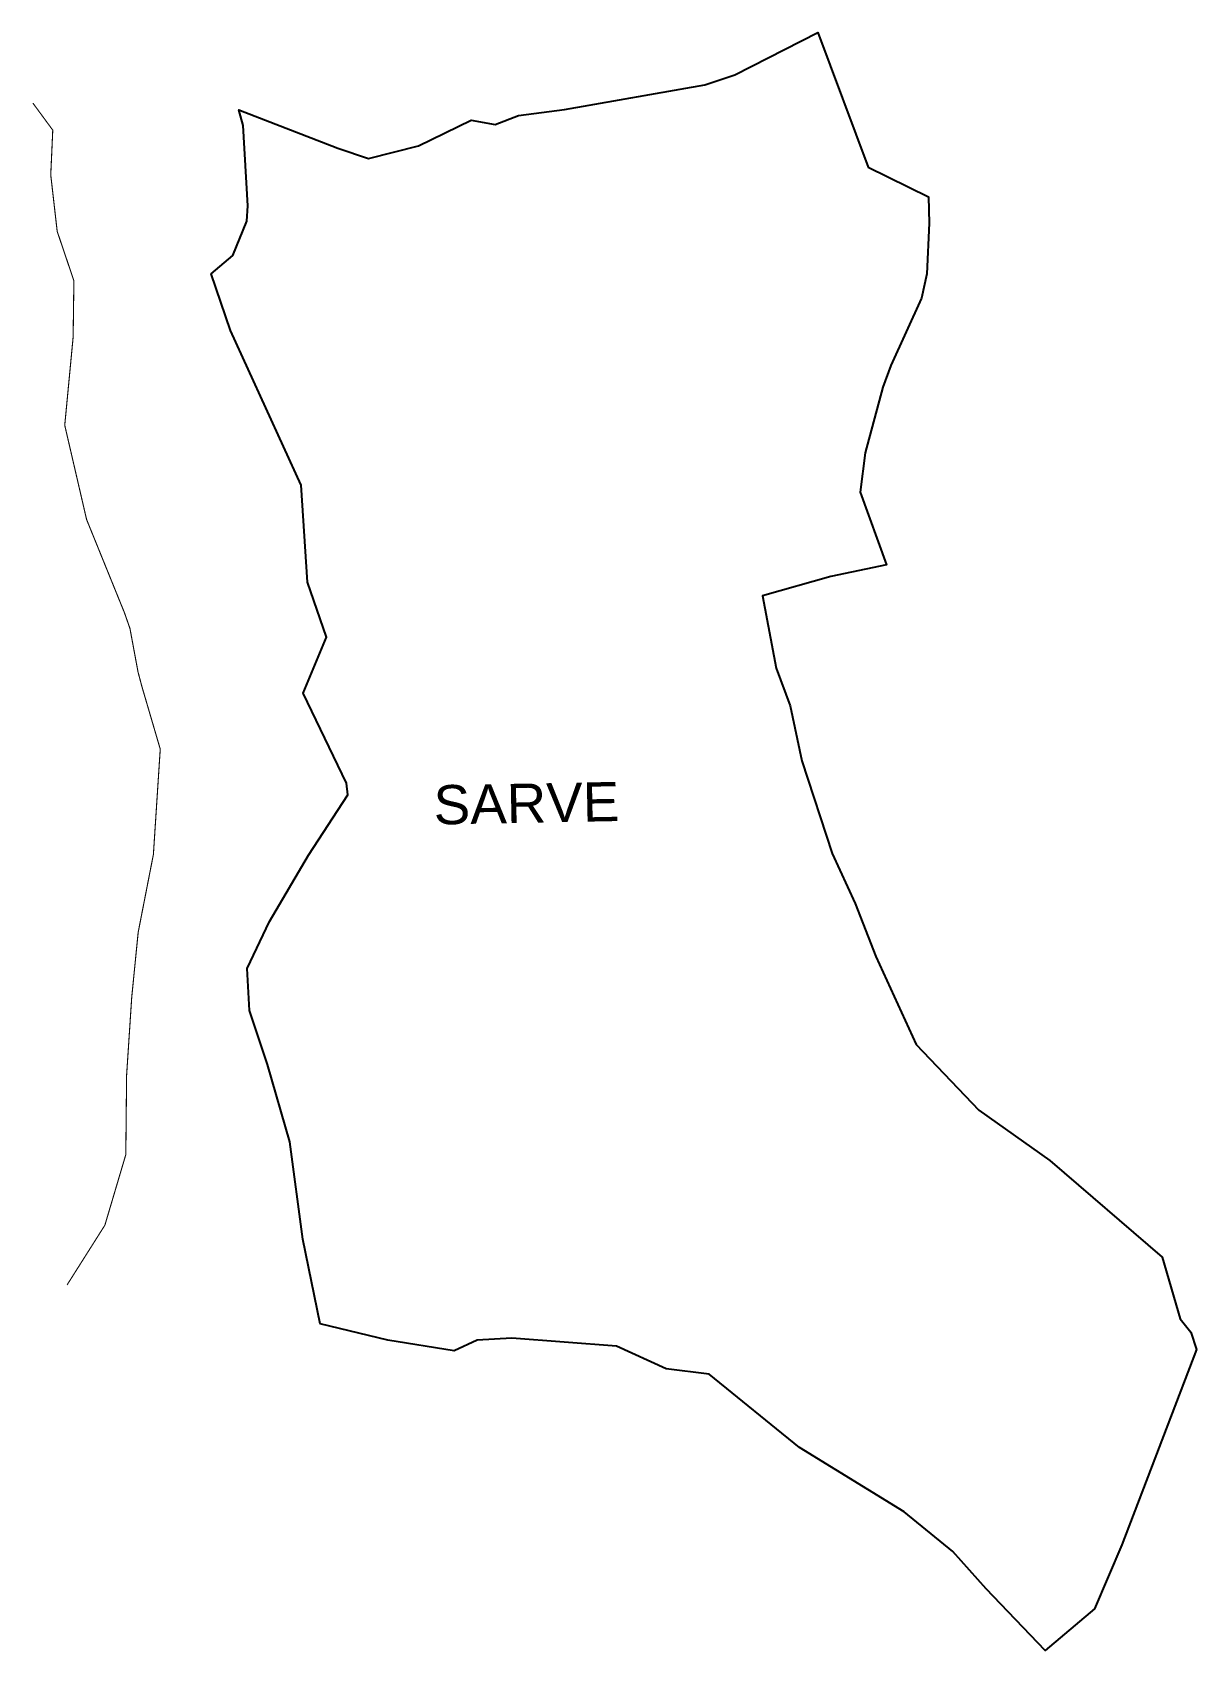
# Model space of a CAD drawing. Header units: metres. Extents: x 281660 to 284889, y 2016393 to 2020881.
import ezdxf

# ---------------------------------------------------------------- set-up
doc = ezdxf.new("R2010")
doc.units = ezdxf.units.M
for name, color, linetype in [('LOW TIDE LINE', 5, 'Continuous'), ('village', 3, 'Continuous'), ('VILLAGE NAME', 250, 'Continuous')]:
    doc.layers.add(name, color=color, linetype=linetype)
doc.styles.get("Standard").update_dxf_attribs({"font": 'calibri.ttf'})

msp = doc.modelspace()

# ---------------------------------------------------------------- linework, layer by layer
at = {"layer": 'LOW TIDE LINE', "lineweight": 18}
msp.add_lwpolyline([(281756.3, 2017407, 3, 3, 0), (281861.2, 2017572.7, 3, 3, 0), (281919.3, 2017768.5, 3, 3, 0), (281921.5, 2017988.8, 3, 3, 0), (281935.7, 2018205, 3, 3, 0), (281953.6, 2018385.1, 3, 3, 0), (281995.8, 2018601, 3, 3, 0), (282014.8, 2018893.2, 3, 3, 0), (281963.9, 2019066.7, 3.01, 3.01, 0), (281953.2, 2019107, 3.01, 3.01, 0), (281930.8, 2019227.6, 3.01, 3.01, 0), (281915.3, 2019271.9, 3.01, 3.01, 0), (281810.5, 2019529.9, 3.01, 3.01, 0), (281749.9, 2019791.3, 3.01, 3.01, 0), (281773.2, 2020035.6, 3.01, 3.01, 0), (281775.3, 2020192, 3.01, 3.01, 0), (281729, 2020328.9, 3.01, 3.01, 0), (281711.1, 2020485.5, 3.01, 3.01, 0), (281716.7, 2020609.7, 3.01, 3.01, 0), (281661.6, 2020684.7, 3.01, 3.01, 0)], format="xyseb", dxfattribs=at)
at = {"layer": 'village', "color": 3}
msp.add_polyline3d([(283723.1, 2019117.4, 0), (283762.2, 2019013.3, 0), (283794.3, 2018860.5, 0), (283878.2, 2018603.8, 0), (283942.6, 2018465.2, 0), (283999.3, 2018317.9, 0), (284111.3, 2018074.3, 0), (284285.4, 2017891.7, 0), (284482.1, 2017752.1, 0), (284793.3, 2017483.7, 0), (284843.3, 2017313.4, 0), (284873.3, 2017275.8, 0), (284889.4, 2017227.8, 0), (284681.7, 2016686.3, 0), (284606.1, 2016508.8, 0), (284468.9, 2016392.9, 0), (284305.5, 2016564.6, 0), (284213.4, 2016667.7, 0), (284078.2, 2016778, 0), (283787.7, 2016956.1, 0), (283537.4, 2017159.6, 0), (283417.6, 2017174.8, 0), (283280, 2017237.3, 0), (282989.8, 2017259.8, 0), (282893.4, 2017253.6, 0), (282830.4, 2017224.3, 0), (282646.3, 2017254.2, 0), (282458.2, 2017299.2, 0), (282410.5, 2017533.9, 0), (282374.1, 2017804.1, 0), (282312, 2018018.7, 0), (282262.6, 2018168.1, 0), (282255.5, 2018285.1, 0), (282317.8, 2018415, 0), (282425.8, 2018598.6, 0), (282534.7, 2018766.7, 0), (282531.4, 2018798.5, 0), (282410.9, 2019048.4, 0), (282476, 2019203.7, 0), (282423.1, 2019356.5, 0), (282405.6, 2019625.5, 0), (282210.1, 2020053.6, 0), (282156.3, 2020211, 0), (282216.1, 2020261.6, 0), (282255.4, 2020357.7, 0), (282257.9, 2020399.7, 0), (282245.2, 2020622.9, 0), (282232.9, 2020666.3, 0), (282507.2, 2020560, 0), (282592.5, 2020530.7, 0), (282731.2, 2020566.2, 0), (282877.5, 2020637.8, 0), (282944.1, 2020625.5, 0), (283008.5, 2020650.4, 0), (283136.5, 2020666.7, 0), (283525.5, 2020735.8, 0), (283608.3, 2020762.7, 0), (283838.8, 2020880.9, 0), (283978.6, 2020506.8, 0), (284145.9, 2020425.1, 0), (284147.9, 2020351.4, 0), (284140.7, 2020211.2, 0), (284126.5, 2020144, 0), (284040.8, 2019957.4, 0), (284018.9, 2019896.6, 0), (283969.6, 2019714.6, 0), (283956.4, 2019605.8, 0), (284029.3, 2019404, 0), (283875.2, 2019371.6, 0), (283684.8, 2019318.5, 0)], close=True, dxfattribs=at)

# ---------------------------------------------------------------- texts
at = {"layer": 'VILLAGE NAME', "insert": (282772, 2018792.5), "char_height": 108.748, "attachment_point": 1, "rotation": 1.1028}
msp.add_mtext_dynamic_manual_height_columns('{\\fArial|b0|i0|c0|p34;SARVE}', width=726.929, gutter_width=543.7, heights=[0], dxfattribs=at)

doc.saveas('drawing.dxf')
